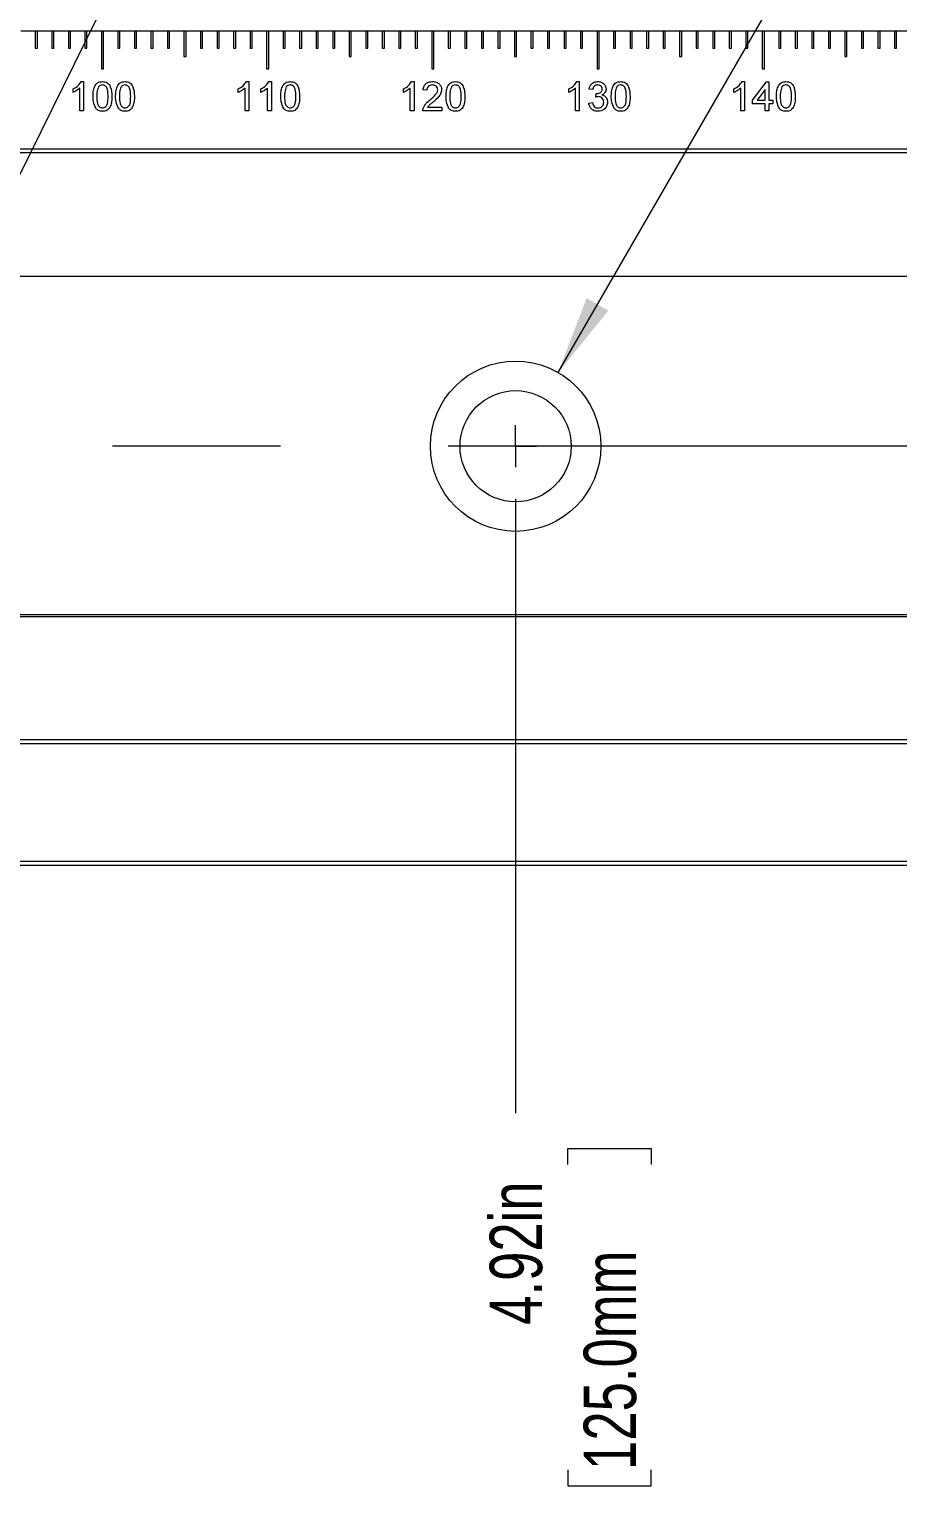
# Model space of a CAD drawing. Header units: inches. Extents: x 0.1 to 10.9, y 0 to 8.5.
# Drawn here: x 5.964 to 7.344, y 3.802 to 6.116 of the extents above; entities that cross this region are included whole.
import ezdxf

# ---------------------------------------------------------------- set-up
doc = ezdxf.new("R2010")
doc.units = ezdxf.units.IN
doc.header["$MEASUREMENT"] = 0
doc.linetypes.add('CENTERX2', pattern=[0.8, 0.5, -0.1, 0.1, -0.1])
doc.styles.add('SLDTEXTSTYLE0', font='TXT', dxfattribs={"width": 0.75})
doc.dimstyles.new('SLDDIMSTYLE2', dxfattribs={"dimtxt": 0.083333, "dimasz": 0.125, "dimexe": 0, "dimexo": 0.0625, "dimgap": 0.020833, "dimtad": 0, "dimtih": 1, "dimtoh": 1, "dimlfac": 1.5, "dimrnd": 1e-09, "dimzin": 12, "dimdsep": 46, "dimtxsty": 'SLDTEXTSTYLE0', "dimblk1": 'NONE', "dimblk2": 'NONE', "dimsah": 1, "dimcen": 0.09, "dimadec": 0, "dimazin": 3, "dimtfac": 1, "dimtofl": 0, "dimtmove": 0, "dimatfit": 3, "dimldrblk": 'NONE', "dimfxl": 1, "dimfrac": 2, "dimtolj": 1, "dimtzin": 12, "dimarcsym": 0})
doc.dimstyles.new('SLDDIMSTYLE5', dxfattribs={"dimtxt": 0.083333, "dimasz": 0.125, "dimexe": 0, "dimexo": 0.0625, "dimgap": 0.020833, "dimtad": 0, "dimtih": 1, "dimtoh": 1, "dimlfac": 1.5, "dimrnd": 1e-09, "dimzin": 12, "dimdsep": 46, "dimtxsty": 'SLDTEXTSTYLE0', "dimsah": 1, "dimcen": 0, "dimadec": 0, "dimazin": 3, "dimtfac": 1, "dimtofl": 0, "dimtmove": 0, "dimatfit": 3, "dimfxl": 1, "dimfrac": 2, "dimtolj": 1, "dimtzin": 12, "dimarcsym": 0})
doc.dimstyles.new('SLDDIMSTYLE6', dxfattribs={"dimtxt": 0.083333, "dimasz": 0.125, "dimexe": 0, "dimexo": 0.0625, "dimgap": 0.020833, "dimtad": 0, "dimtih": 1, "dimtoh": 1, "dimlfac": 1.5, "dimrnd": 1e-09, "dimzin": 12, "dimdsep": 46, "dimtxsty": 'SLDTEXTSTYLE0', "dimsah": 1, "dimcen": 0, "dimadec": 0, "dimazin": 3, "dimtfac": 1, "dimtofl": 0, "dimtmove": 0, "dimatfit": 3, "dimfxl": 1, "dimfrac": 2, "dimtolj": 1, "dimtzin": 12, "dimarcsym": 0})

# ---------------------------------------------------------------- blocks, each defined once
blk = doc.blocks.new('_D_5')
at = {"color": 7, "linetype": 'Continuous', "lineweight": 0}
for p, q in [((6.7364, 5.37), (6.7364, 4.3936)), ((6.8195, 4.3122), (6.8195, 4.3376)), ((6.8195, 4.3376), (6.9519, 4.3376)), ((6.9519, 4.3376), (6.9519, 4.3122)), ((6.8195, 3.8269), (6.8195, 3.8015)), ((6.9519, 3.8015), (6.9519, 3.8269)), ((6.8195, 3.8015), (6.9519, 3.8015))]:
    blk.add_line(p, q, dxfattribs=at)
at = {"color": 7, "linetype": 'Continuous', "lineweight": 18, "char_height": 0.08333, "attachment_point": 1, "rotation": 90, "style": 'SLDTEXTSTYLE0'}
for s, insert in [('4.92in', (6.6952, 4.0575)), ('125.0mm', (6.8445, 3.8269))]:
    blk.add_mtext(s, dxfattribs=dict(at, insert=insert))
blk = doc.blocks.new('_None')
blk = doc.blocks.new('_D_6')
at = {"color": 7, "linetype": 'Continuous', "lineweight": 0}
for p, q in [((7.7364, 5.37), (7.7364, 4.3936)), ((7.8195, 4.3122), (7.8195, 4.3376)), ((7.8195, 4.3376), (7.9519, 4.3376)), ((7.9519, 4.3376), (7.9519, 4.3122)), ((7.8195, 3.8269), (7.8195, 3.8015)), ((7.9519, 3.8015), (7.9519, 3.8269)), ((7.8195, 3.8015), (7.9519, 3.8015))]:
    blk.add_line(p, q, dxfattribs=at)
at = {"color": 7, "linetype": 'Continuous', "lineweight": 18, "char_height": 0.08333, "attachment_point": 1, "rotation": 90, "style": 'SLDTEXTSTYLE0'}
for s, insert in [('6.42in', (7.6952, 4.0575)), ('163.1mm', (7.8445, 3.8269))]:
    blk.add_mtext(s, dxfattribs=dict(at, insert=insert))
blk = doc.blocks.new('_D_7')
at = {"color": 7, "linetype": 'Continuous', "lineweight": 0}
for p, q in [((8.403, 5.37), (8.403, 4.3936)), ((8.4862, 4.3122), (8.4862, 4.3376)), ((8.4862, 4.3376), (8.6186, 4.3376)), ((8.6186, 4.3376), (8.6186, 4.3122)), ((8.4862, 3.8269), (8.4862, 3.8015)), ((8.6186, 3.8015), (8.6186, 3.8269)), ((8.4862, 3.8015), (8.6186, 3.8015))]:
    blk.add_line(p, q, dxfattribs=at)
at = {"color": 7, "linetype": 'Continuous', "lineweight": 18, "char_height": 0.08333, "attachment_point": 1, "rotation": 90, "style": 'SLDTEXTSTYLE0'}
for s, insert in [('7.42in', (8.3618, 4.0575)), ('188.5mm', (8.5111, 3.8269))]:
    blk.add_mtext(s, dxfattribs=dict(at, insert=insert))
blk = doc.blocks.new('_D_8')
at = {"color": 7, "linetype": 'Continuous', "lineweight": 0}
for p, q in [((9.0697, 5.37), (9.0697, 4.3936)), ((9.1528, 4.3122), (9.1528, 4.3376)), ((9.1528, 4.3376), (9.2852, 4.3376)), ((9.2852, 4.3376), (9.2852, 4.3122)), ((9.1528, 3.8269), (9.1528, 3.8015)), ((9.2852, 3.8015), (9.2852, 3.8269)), ((9.1528, 3.8015), (9.2852, 3.8015))]:
    blk.add_line(p, q, dxfattribs=at)
at = {"color": 7, "linetype": 'Continuous', "lineweight": 18, "char_height": 0.08333, "attachment_point": 1, "rotation": 90, "style": 'SLDTEXTSTYLE0'}
for s, insert in [('8.42in', (9.0285, 4.0575)), ('213.9mm', (9.1778, 3.8269))]:
    blk.add_mtext(s, dxfattribs=dict(at, insert=insert))
blk = doc.blocks.new('_D_9')
at = {"color": 7, "linetype": 'Continuous', "lineweight": 0}
for p, q in [((9.7364, 4.7873), (9.7364, 5.37)), ((9.6053, 4.5905), (9.7364, 4.7873)), ((9.6053, 4.5905), (9.6053, 4.3936)), ((9.6884, 4.3122), (9.6884, 4.3376)), ((9.6884, 4.3376), (9.8208, 4.3376)), ((9.8208, 4.3376), (9.8208, 4.3122)), ((9.6884, 3.8269), (9.6884, 3.8015)), ((9.8208, 3.8015), (9.8208, 3.8269)), ((9.6884, 3.8015), (9.8208, 3.8015))]:
    blk.add_line(p, q, dxfattribs=at)
at = {"color": 7, "linetype": 'Continuous', "lineweight": 18, "char_height": 0.08333, "attachment_point": 1, "rotation": 90, "style": 'SLDTEXTSTYLE0'}
for s, insert in [('9.42in', (9.5641, 4.0575)), ('239.3mm', (9.7134, 3.8269))]:
    blk.add_mtext(s, dxfattribs=dict(at, insert=insert))
blk = doc.blocks.new('_D_10')
at = {"color": 7, "linetype": 'Continuous', "lineweight": 0}
for p, q in [((10.0174, 4.7373), (10.0174, 4.3936)), ((10.1005, 4.3122), (10.1005, 4.3376)), ((10.1005, 4.3376), (10.2329, 4.3376)), ((10.2329, 4.3376), (10.2329, 4.3122)), ((10.1005, 3.8269), (10.1005, 3.8015)), ((10.2329, 3.8015), (10.2329, 3.8269)), ((10.1005, 3.8015), (10.2329, 3.8015))]:
    blk.add_line(p, q, dxfattribs=at)
at = {"color": 7, "linetype": 'Continuous', "lineweight": 18, "char_height": 0.08333, "attachment_point": 1, "rotation": 90, "style": 'SLDTEXTSTYLE0'}
for s, insert in [('9.84in', (9.9762, 4.0575)), ('250.0mm', (10.1255, 3.8269))]:
    blk.add_mtext(s, dxfattribs=dict(at, insert=insert))
blk = doc.blocks.new('_D_13')
at = {"color": 7, "linetype": 'Continuous', "lineweight": 0}
for p, q in [((6.804, 5.5705), (7.7734, 7.2496)), ((7.7734, 7.2496), (7.9234, 7.2496))]:
    blk.add_line(p, q, dxfattribs=at)
at = {"color": 7, "linetype": 'Continuous', "lineweight": 18}
blk.add_solid([(6.804, 5.5705), (6.8838, 5.6688), (6.8492, 5.6888)], dxfattribs=at)
at = {"color": 7, "linetype": 'Continuous', "lineweight": 18, "char_height": 0.083333, "attachment_point": 1, "style": 'SLDTEXTSTYLE0'}
for s, insert in [('COUNTERBORE FOR USE WITH', (7.9547, 7.2908)), ('#1/4in [M6] CAP SCREW (NOT INCLUDED)', (7.9547, 7.1584))]:
    blk.add_mtext(s, dxfattribs=dict(at, insert=insert))
blk = doc.blocks.new('_D_14')
at = {"color": 7, "linetype": 'Continuous', "lineweight": 0}
for p, q in [((5.7754, 5.5326), (6.8764, 7.7691)), ((6.8764, 7.7691), (7.0264, 7.7691))]:
    blk.add_line(p, q, dxfattribs=at)
at = {"color": 7, "linetype": 'Continuous', "lineweight": 18}
blk.add_solid([(5.7754, 5.5326), (5.8485, 5.6359), (5.8126, 5.6536)], dxfattribs=at)
at = {"color": 7, "linetype": 'Continuous', "lineweight": 18, "attachment_point": 1, "style": 'SLDTEXTSTYLE0'}
for s, insert, char_height in [('COUNTERBORED SLOT FOR USE WITH #1/4in [M6]', (7.0576, 7.8103), 0.083333), ('CAP SCREW AND WASHER (NOT INCLUDED)', (7.0576, 7.6779), 0.083333), ('4 PLACES', (7.0576, 7.5455), 0.08333)]:
    blk.add_mtext(s, dxfattribs=dict(at, insert=insert, char_height=char_height))
blk = doc.blocks.new('SW_CENTERMARKSYMBOL_4')
at = {"color": 0, "linetype": 'Continuous', "lineweight": 18}
for q in [(0, 0.0333), (-0.0333, 0), (0, -0.0333), (0.0333, 0)]:
    blk.add_line((0, 0), q, dxfattribs=at)

msp = doc.modelspace()

# ---------------------------------------------------------------- linework, layer by layer
at = {"color": 7, "linetype": 'Continuous', "lineweight": 18}
for p, q in [((5.9734, 6.1127), (5.9505, 6.1127)), ((5.9734, 6.1127), (5.9734, 6.086)), ((5.9767, 6.1127), (5.9734, 6.1127)), ((5.9767, 6.086), (5.9767, 6.1127)), ((5.9996, 6.1127), (5.9767, 6.1127)), ((5.9996, 6.1127), (5.9996, 6.086)), ((6.0029, 6.1127), (5.9996, 6.1127)), ((6.0029, 6.086), (6.0029, 6.1127)), ((6.0259, 6.1127), (6.0029, 6.1127)), ((6.0259, 6.1127), (6.0259, 6.086)), ((6.0292, 6.1127), (6.0259, 6.1127)), ((6.0292, 6.086), (6.0292, 6.1127)), ((6.0521, 6.1127), (6.0292, 6.1127)), ((6.0521, 6.1127), (6.0521, 6.086)), ((6.0554, 6.1127), (6.0521, 6.1127)), ((6.0554, 6.086), (6.0554, 6.1127)), ((6.0784, 6.1127), (6.0554, 6.1127)), ((6.0784, 6.1127), (6.0784, 6.0527)), ((6.0817, 6.1127), (6.0784, 6.1127)), ((6.0817, 6.0527), (6.0817, 6.1127)), ((6.1046, 6.1127), (6.0817, 6.1127)), ((6.1046, 6.1127), (6.1046, 6.086)), ((6.1079, 6.1127), (6.1046, 6.1127)), ((6.1079, 6.086), (6.1079, 6.1127)), ((6.1309, 6.1127), (6.1079, 6.1127)), ((6.1309, 6.1127), (6.1309, 6.086)), ((6.1342, 6.1127), (6.1309, 6.1127)), ((6.1342, 6.086), (6.1342, 6.1127)), ((6.1571, 6.1127), (6.1342, 6.1127)), ((6.1571, 6.1127), (6.1571, 6.086)), ((6.1604, 6.1127), (6.1571, 6.1127)), ((6.1604, 6.086), (6.1604, 6.1127)), ((6.1833, 6.1127), (6.1604, 6.1127)), ((6.1833, 6.1127), (6.1833, 6.086)), ((6.1867, 6.1127), (6.1833, 6.1127)), ((6.1867, 6.086), (6.1867, 6.1127)), ((6.2096, 6.1127), (6.1867, 6.1127)), ((6.2096, 6.1127), (6.2096, 6.0727)), ((6.2129, 6.1127), (6.2096, 6.1127)), ((6.2129, 6.0727), (6.2129, 6.1127)), ((6.2358, 6.1127), (6.2129, 6.1127)), ((6.2358, 6.1127), (6.2358, 6.086)), ((6.2392, 6.1127), (6.2358, 6.1127)), ((6.2392, 6.086), (6.2392, 6.1127)), ((6.2621, 6.1127), (6.2392, 6.1127)), ((6.2621, 6.1127), (6.2621, 6.086)), ((6.2654, 6.1127), (6.2621, 6.1127)), ((6.2654, 6.086), (6.2654, 6.1127)), ((6.2883, 6.1127), (6.2654, 6.1127)), ((6.2883, 6.1127), (6.2883, 6.086)), ((6.2917, 6.1127), (6.2883, 6.1127)), ((6.2917, 6.086), (6.2917, 6.1127)), ((6.3146, 6.1127), (6.2917, 6.1127)), ((6.3146, 6.1127), (6.3146, 6.086)), ((6.3179, 6.1127), (6.3146, 6.1127)), ((6.3179, 6.086), (6.3179, 6.1127)), ((6.3408, 6.1127), (6.3179, 6.1127)), ((6.3408, 6.1127), (6.3408, 6.0527)), ((6.3442, 6.1127), (6.3408, 6.1127)), ((6.3442, 6.0527), (6.3442, 6.1127)), ((6.3671, 6.1127), (6.3442, 6.1127)), ((6.3671, 6.1127), (6.3671, 6.086)), ((6.3704, 6.1127), (6.3671, 6.1127)), ((6.3704, 6.086), (6.3704, 6.1127)), ((6.3933, 6.1127), (6.3704, 6.1127)), ((6.3933, 6.1127), (6.3933, 6.086)), ((6.3967, 6.1127), (6.3933, 6.1127)), ((6.3967, 6.086), (6.3967, 6.1127)), ((6.4196, 6.1127), (6.3967, 6.1127)), ((6.4196, 6.1127), (6.4196, 6.086)), ((6.4229, 6.1127), (6.4196, 6.1127)), ((6.4229, 6.086), (6.4229, 6.1127)), ((6.4458, 6.1127), (6.4229, 6.1127)), ((6.4458, 6.1127), (6.4458, 6.086)), ((6.4491, 6.1127), (6.4458, 6.1127)), ((6.4491, 6.086), (6.4491, 6.1127)), ((6.4721, 6.1127), (6.4491, 6.1127)), ((6.4721, 6.1127), (6.4721, 6.0727)), ((6.4754, 6.1127), (6.4721, 6.1127)), ((6.4754, 6.0727), (6.4754, 6.1127)), ((6.4983, 6.1127), (6.4754, 6.1127)), ((6.4983, 6.1127), (6.4983, 6.086)), ((6.5016, 6.1127), (6.4983, 6.1127)), ((6.5016, 6.086), (6.5016, 6.1127)), ((6.5246, 6.1127), (6.5016, 6.1127)), ((6.5246, 6.1127), (6.5246, 6.086)), ((6.5279, 6.1127), (6.5246, 6.1127)), ((6.5279, 6.086), (6.5279, 6.1127)), ((6.5508, 6.1127), (6.5279, 6.1127)), ((6.5508, 6.1127), (6.5508, 6.086)), ((6.5541, 6.1127), (6.5508, 6.1127)), ((6.5541, 6.086), (6.5541, 6.1127)), ((6.577, 6.1127), (6.5541, 6.1127)), ((6.577, 6.1127), (6.577, 6.086)), ((6.5804, 6.1127), (6.577, 6.1127)), ((6.5804, 6.086), (6.5804, 6.1127)), ((6.6033, 6.1127), (6.5804, 6.1127)), ((6.6033, 6.1127), (6.6033, 6.0527)), ((6.6066, 6.1127), (6.6033, 6.1127)), ((6.6066, 6.0527), (6.6066, 6.1127)), ((6.6295, 6.1127), (6.6066, 6.1127)), ((6.6295, 6.1127), (6.6295, 6.086)), ((6.6329, 6.1127), (6.6295, 6.1127)), ((6.6329, 6.086), (6.6329, 6.1127)), ((6.6558, 6.1127), (6.6329, 6.1127)), ((6.6558, 6.1127), (6.6558, 6.086)), ((6.6591, 6.1127), (6.6558, 6.1127)), ((6.6591, 6.086), (6.6591, 6.1127)), ((6.682, 6.1127), (6.6591, 6.1127)), ((6.682, 6.1127), (6.682, 6.086)), ((6.6854, 6.1127), (6.682, 6.1127)), ((6.6854, 6.086), (6.6854, 6.1127)), ((6.7083, 6.1127), (6.6854, 6.1127)), ((6.7083, 6.1127), (6.7083, 6.086)), ((6.7116, 6.1127), (6.7083, 6.1127)), ((6.7116, 6.086), (6.7116, 6.1127)), ((6.7345, 6.1127), (6.7116, 6.1127)), ((6.7345, 6.1127), (6.7345, 6.0727)), ((6.7379, 6.1127), (6.7345, 6.1127)), ((6.7379, 6.0727), (6.7379, 6.1127)), ((6.7608, 6.1127), (6.7379, 6.1127)), ((6.7608, 6.1127), (6.7608, 6.086)), ((6.7641, 6.1127), (6.7608, 6.1127)), ((6.7641, 6.086), (6.7641, 6.1127)), ((6.787, 6.1127), (6.7641, 6.1127)), ((6.787, 6.1127), (6.787, 6.086)), ((6.7904, 6.1127), (6.787, 6.1127)), ((6.7904, 6.086), (6.7904, 6.1127)), ((6.8133, 6.1127), (6.7904, 6.1127)), ((6.8133, 6.1127), (6.8133, 6.086)), ((6.8166, 6.1127), (6.8133, 6.1127)), ((6.8166, 6.086), (6.8166, 6.1127)), ((6.8395, 6.1127), (6.8166, 6.1127)), ((6.8395, 6.1127), (6.8395, 6.086)), ((6.8428, 6.1127), (6.8395, 6.1127)), ((6.8428, 6.086), (6.8428, 6.1127)), ((6.8658, 6.1127), (6.8428, 6.1127)), ((6.8658, 6.1127), (6.8658, 6.0527)), ((6.8691, 6.1127), (6.8658, 6.1127)), ((6.8691, 6.0527), (6.8691, 6.1127)), ((6.892, 6.1127), (6.8691, 6.1127)), ((6.892, 6.1127), (6.892, 6.086)), ((6.8953, 6.1127), (6.892, 6.1127)), ((6.8953, 6.086), (6.8953, 6.1127)), ((6.9183, 6.1127), (6.8953, 6.1127)), ((6.9183, 6.1127), (6.9183, 6.086)), ((6.9216, 6.1127), (6.9183, 6.1127)), ((6.9216, 6.086), (6.9216, 6.1127)), ((6.9445, 6.1127), (6.9216, 6.1127)), ((6.9445, 6.1127), (6.9445, 6.086)), ((6.9478, 6.1127), (6.9445, 6.1127)), ((6.9478, 6.086), (6.9478, 6.1127)), ((6.9707, 6.1127), (6.9478, 6.1127)), ((6.9707, 6.1127), (6.9707, 6.086)), ((6.9741, 6.1127), (6.9707, 6.1127)), ((6.9741, 6.086), (6.9741, 6.1127)), ((6.997, 6.1127), (6.9741, 6.1127)), ((6.997, 6.1127), (6.997, 6.0727)), ((7.0003, 6.1127), (6.997, 6.1127)), ((7.0003, 6.0727), (7.0003, 6.1127)), ((7.0232, 6.1127), (7.0003, 6.1127)), ((7.0232, 6.1127), (7.0232, 6.086)), ((7.0266, 6.1127), (7.0232, 6.1127)), ((7.0266, 6.086), (7.0266, 6.1127)), ((7.0495, 6.1127), (7.0266, 6.1127)), ((7.0495, 6.1127), (7.0495, 6.086)), ((7.0528, 6.1127), (7.0495, 6.1127)), ((7.0528, 6.086), (7.0528, 6.1127)), ((7.0757, 6.1127), (7.0528, 6.1127)), ((7.0757, 6.1127), (7.0757, 6.086)), ((7.0791, 6.1127), (7.0757, 6.1127)), ((7.0791, 6.086), (7.0791, 6.1127)), ((7.102, 6.1127), (7.0791, 6.1127)), ((7.102, 6.1127), (7.102, 6.086)), ((7.1053, 6.1127), (7.102, 6.1127)), ((7.1053, 6.086), (7.1053, 6.1127)), ((7.1282, 6.1127), (7.1053, 6.1127)), ((7.1282, 6.1127), (7.1282, 6.0527)), ((7.1316, 6.1127), (7.1282, 6.1127)), ((7.1316, 6.0527), (7.1316, 6.1127)), ((7.1545, 6.1127), (7.1316, 6.1127)), ((7.1545, 6.1127), (7.1545, 6.086)), ((7.1578, 6.1127), (7.1545, 6.1127)), ((7.1578, 6.086), (7.1578, 6.1127)), ((7.1807, 6.1127), (7.1578, 6.1127)), ((7.1807, 6.1127), (7.1807, 6.086)), ((7.1841, 6.1127), (7.1807, 6.1127)), ((7.1841, 6.086), (7.1841, 6.1127)), ((7.207, 6.1127), (7.1841, 6.1127)), ((7.207, 6.1127), (7.207, 6.086)), ((7.2103, 6.1127), (7.207, 6.1127)), ((7.2103, 6.086), (7.2103, 6.1127)), ((7.2332, 6.1127), (7.2103, 6.1127)), ((7.2332, 6.1127), (7.2332, 6.086)), ((7.2365, 6.1127), (7.2332, 6.1127)), ((7.2365, 6.086), (7.2365, 6.1127)), ((7.2595, 6.1127), (7.2365, 6.1127)), ((7.2595, 6.1127), (7.2595, 6.0727)), ((7.2628, 6.1127), (7.2595, 6.1127)), ((7.2628, 6.0727), (7.2628, 6.1127)), ((7.2857, 6.1127), (7.2628, 6.1127)), ((7.2857, 6.1127), (7.2857, 6.086)), ((7.289, 6.1127), (7.2857, 6.1127)), ((7.289, 6.086), (7.289, 6.1127)), ((7.312, 6.1127), (7.289, 6.1127)), ((7.312, 6.1127), (7.312, 6.086)), ((7.3153, 6.1127), (7.312, 6.1127)), ((7.3153, 6.086), (7.3153, 6.1127)), ((7.3382, 6.1127), (7.3153, 6.1127)), ((7.3382, 6.1127), (7.3382, 6.086)), ((7.3415, 6.1127), (7.3382, 6.1127)), ((7.3415, 6.086), (7.3415, 6.1127)), ((7.3644, 6.1127), (7.3415, 6.1127)), ((5.9734, 6.086), (5.9767, 6.086)), ((5.9996, 6.086), (6.0029, 6.086)), ((6.0259, 6.086), (6.0292, 6.086)), ((6.0521, 6.086), (6.0554, 6.086)), ((6.1046, 6.086), (6.1079, 6.086)), ((6.1309, 6.086), (6.1342, 6.086)), ((6.1571, 6.086), (6.1604, 6.086)), ((6.1833, 6.086), (6.1867, 6.086)), ((6.2096, 6.0727), (6.2129, 6.0727)), ((6.2358, 6.086), (6.2392, 6.086)), ((6.2621, 6.086), (6.2654, 6.086)), ((6.2883, 6.086), (6.2917, 6.086)), ((6.3146, 6.086), (6.3179, 6.086)), ((6.3671, 6.086), (6.3704, 6.086)), ((6.3933, 6.086), (6.3967, 6.086)), ((6.4196, 6.086), (6.4229, 6.086)), ((6.4458, 6.086), (6.4491, 6.086)), ((6.4721, 6.0727), (6.4754, 6.0727)), ((6.4983, 6.086), (6.5016, 6.086)), ((6.5246, 6.086), (6.5279, 6.086)), ((6.5508, 6.086), (6.5541, 6.086)), ((6.577, 6.086), (6.5804, 6.086)), ((6.6295, 6.086), (6.6329, 6.086)), ((6.6558, 6.086), (6.6591, 6.086)), ((6.682, 6.086), (6.6854, 6.086)), ((6.7083, 6.086), (6.7116, 6.086)), ((6.7345, 6.0727), (6.7379, 6.0727)), ((6.7608, 6.086), (6.7641, 6.086)), ((6.787, 6.086), (6.7904, 6.086)), ((6.8133, 6.086), (6.8166, 6.086)), ((6.8395, 6.086), (6.8428, 6.086)), ((6.892, 6.086), (6.8953, 6.086)), ((6.9183, 6.086), (6.9216, 6.086)), ((6.9445, 6.086), (6.9478, 6.086)), ((6.9707, 6.086), (6.9741, 6.086)), ((6.997, 6.0727), (7.0003, 6.0727)), ((7.0232, 6.086), (7.0266, 6.086)), ((7.0495, 6.086), (7.0528, 6.086)), ((7.0757, 6.086), (7.0791, 6.086)), ((7.102, 6.086), (7.1053, 6.086)), ((7.1545, 6.086), (7.1578, 6.086)), ((7.1807, 6.086), (7.1841, 6.086)), ((7.207, 6.086), (7.2103, 6.086)), ((7.2332, 6.086), (7.2365, 6.086)), ((7.2595, 6.0727), (7.2628, 6.0727)), ((7.2857, 6.086), (7.289, 6.086)), ((7.312, 6.086), (7.3153, 6.086)), ((7.3382, 6.086), (7.3415, 6.086)), ((6.0784, 6.0527), (6.0817, 6.0527)), ((6.3408, 6.0527), (6.3442, 6.0527)), ((6.6033, 6.0527), (6.6066, 6.0527)), ((6.8658, 6.0527), (6.8691, 6.0527)), ((7.1282, 6.0527), (7.1316, 6.0527)), ((6.0334, 6.0155), (6.0334, 6.021)), ((6.0441, 5.986), (6.0441, 6.0224)), ((6.0463, 6.0327), (6.0501, 6.0327)), ((6.0501, 6.0327), (6.0501, 5.986)), ((6.2958, 6.0155), (6.2958, 6.021)), ((6.3066, 5.986), (6.3066, 6.0224)), ((6.3087, 6.0327), (6.3126, 6.0327)), ((6.3126, 6.0327), (6.3126, 5.986)), ((6.3317, 6.0155), (6.3317, 6.021)), ((6.3425, 5.986), (6.3425, 6.0224)), ((6.3446, 6.0327), (6.3485, 6.0327)), ((6.3485, 6.0327), (6.3485, 5.986)), ((6.5583, 6.0155), (6.5583, 6.021)), ((6.5691, 5.986), (6.5691, 6.0224)), ((6.5712, 6.0327), (6.575, 6.0327)), ((6.575, 6.0327), (6.575, 5.986)), ((6.5954, 6.0189), (6.5894, 6.0195)), ((6.8208, 6.0155), (6.8208, 6.021)), ((6.8315, 5.986), (6.8315, 6.0224)), ((6.8337, 6.0327), (6.8375, 6.0327)), ((6.8375, 6.0327), (6.8375, 5.986)), ((6.859, 6.0201), (6.8531, 6.0207)), ((7.0832, 6.0155), (7.0832, 6.021)), ((7.094, 5.986), (7.094, 6.0224)), ((7.0961, 6.0327), (7.1, 6.0327)), ((7.1, 6.0327), (7.1, 5.986)), ((7.1125, 6.0033), (7.1347, 6.0321)), ((7.1329, 6.0202), (7.1199, 6.0033)), ((7.1329, 6.0033), (7.1329, 6.0202)), ((7.1347, 6.0321), (7.1389, 6.0321)), ((7.1389, 6.0321), (7.1389, 6.0033)), ((6.8525, 5.9986), (6.8585, 5.9992)), ((6.8638, 6.0081), (6.8644, 6.0135)), ((7.1125, 5.9974), (7.1125, 6.0033)), ((7.1329, 5.9974), (7.1125, 5.9974)), ((7.1199, 6.0033), (7.1329, 6.0033)), ((7.1329, 5.986), (7.1329, 5.9974)), ((7.1389, 6.0033), (7.1448, 6.0033)), ((7.1448, 5.9974), (7.1389, 5.9974)), ((7.1389, 5.9974), (7.1389, 5.986)), ((7.1448, 6.0033), (7.1448, 5.9974)), ((6.0501, 5.986), (6.0441, 5.986)), ((6.3126, 5.986), (6.3066, 5.986)), ((6.3485, 5.986), (6.3425, 5.986)), ((6.575, 5.986), (6.5691, 5.986)), ((6.6193, 5.986), (6.5888, 5.986)), ((6.5965, 5.992), (6.6193, 5.992)), ((6.6193, 5.992), (6.6193, 5.986)), ((6.8375, 5.986), (6.8315, 5.986)), ((7.1, 5.986), (7.094, 5.986)), ((7.1389, 5.986), (7.1329, 5.986)), ((3.462, 5.926), (10.0107, 5.926)), ((10.0174, 5.9193), (3.4554, 5.9193)), ((10.0174, 5.7229), (3.4554, 5.7229)), ((3.4554, 5.1857), (10.0174, 5.1857)), ((10.0174, 5.1824), (3.4554, 5.1824)), ((3.4554, 4.9873), (10.0174, 4.9873)), ((10.0107, 4.9807), (3.462, 4.9807)), ((3.462, 4.794), (10.0107, 4.794)), ((10.0174, 4.7873), (3.4554, 4.7873))]:
    msp.add_line(p, q, dxfattribs=at)
at = {"color": 7, "linetype": 'CENTERX2', "lineweight": 18, "ltscale": 2.666667}
msp.add_line((10.0961, 5.4533), (3.3766, 5.4533), dxfattribs=at)
at = {"color": 7, "linetype": 'Continuous', "lineweight": 18}
for radius in [0.1353, 0.0883]:
    msp.add_circle((6.7364, 5.4533), radius, dxfattribs=at)
for points, knots in [([(6.0334, 6.021), (6.0363, 6.0226), (6.0415, 6.0256), (6.0448, 6.0305), (6.0463, 6.0327)], [0, 0, 0, 0, 0.560432, 1, 1, 1, 1]), ([(6.0441, 6.0224), (6.0423, 6.0208), (6.039, 6.0181), (6.0351, 6.0163), (6.0334, 6.0155)], [0, 0, 0, 0, 0.559705, 1, 1, 1, 1]), ([(6.0651, 6.009), (6.0651, 6.0116), (6.0653, 6.0169), (6.0668, 6.0234), (6.0694, 6.0281), (6.0723, 6.0308), (6.0761, 6.0324), (6.0787, 6.0326), (6.08, 6.0327)], [0, 0, 0, 0, 0.2504899, 0.5003494, 0.6254231, 0.7502055, 0.8749804, 1, 1, 1, 1]), ([(6.0738, 6.0241), (6.0728, 6.0214), (6.071, 6.0165), (6.071, 6.0113), (6.071, 6.009)], [0, 0, 0, 0, 0.558062, 1, 1, 1, 1]), ([(6.08, 6.0273), (6.0786, 6.0271), (6.0761, 6.0267), (6.0745, 6.0249), (6.0738, 6.0241)], [0, 0, 0, 0, 0.5583399, 1, 1, 1, 1]), ([(6.08, 6.0327), (6.0813, 6.0326), (6.084, 6.0324), (6.0877, 6.0308), (6.0907, 6.0281), (6.0944, 6.021), (6.0947, 6.0143), (6.095, 6.009)], [0, 0, 0, 0, 0.125383, 0.250634, 0.375701, 0.501117, 1, 1, 1, 1]), ([(6.089, 6.009), (6.089, 6.0129), (6.0889, 6.0176), (6.087, 6.0231), (6.0852, 6.0253), (6.0828, 6.027), (6.0809, 6.0272), (6.08, 6.0273)], [0, 0, 0, 0, 0.500352, 0.625529, 0.750516, 0.875255, 1, 1, 1, 1]), ([(6.101, 6.009), (6.101, 6.0116), (6.1012, 6.0169), (6.1027, 6.0234), (6.1053, 6.0281), (6.1082, 6.0308), (6.112, 6.0324), (6.1146, 6.0326), (6.1159, 6.0327)], [0, 0, 0, 0, 0.25049, 0.500349, 0.625423, 0.750205, 0.87498, 1, 1, 1, 1]), ([(6.1096, 6.0241), (6.1087, 6.0214), (6.1069, 6.0165), (6.1069, 6.0113), (6.1069, 6.009)], [0, 0, 0, 0, 0.558062, 1, 1, 1, 1]), ([(6.1159, 6.0273), (6.1145, 6.0271), (6.112, 6.0267), (6.1104, 6.0249), (6.1096, 6.0241)], [0, 0, 0, 0, 0.55834, 1, 1, 1, 1]), ([(6.1159, 6.0327), (6.1172, 6.0326), (6.1199, 6.0324), (6.1236, 6.0308), (6.1266, 6.0281), (6.1303, 6.021), (6.1306, 6.0143), (6.1309, 6.009)], [0, 0, 0, 0, 0.1253833, 0.2506337, 0.3757012, 0.5011173, 1, 1, 1, 1]), ([(6.1249, 6.009), (6.1249, 6.0129), (6.1248, 6.0176), (6.1229, 6.0231), (6.1211, 6.0253), (6.1187, 6.027), (6.1168, 6.0272), (6.1159, 6.0273)], [0, 0, 0, 0, 0.5003519, 0.6255292, 0.7505162, 0.8752553, 1, 1, 1, 1]), ([(6.2958, 6.021), (6.2987, 6.0226), (6.3039, 6.0256), (6.3073, 6.0305), (6.3087, 6.0327)], [0, 0, 0, 0, 0.560432, 1, 1, 1, 1]), ([(6.3066, 6.0224), (6.3047, 6.0208), (6.3014, 6.0181), (6.2975, 6.0163), (6.2958, 6.0155)], [0, 0, 0, 0, 0.559705, 1, 1, 1, 1]), ([(6.3317, 6.021), (6.3346, 6.0226), (6.3398, 6.0256), (6.3432, 6.0305), (6.3446, 6.0327)], [0, 0, 0, 0, 0.560432, 1, 1, 1, 1]), ([(6.3425, 6.0224), (6.3406, 6.0208), (6.3373, 6.0181), (6.3334, 6.0163), (6.3317, 6.0155)], [0, 0, 0, 0, 0.559705, 1, 1, 1, 1]), ([(6.3634, 6.009), (6.3635, 6.0116), (6.3636, 6.0169), (6.3652, 6.0234), (6.3678, 6.0281), (6.3707, 6.0308), (6.3744, 6.0324), (6.3771, 6.0326), (6.3784, 6.0327)], [0, 0, 0, 0, 0.25049, 0.500349, 0.625423, 0.750205, 0.87498, 1, 1, 1, 1]), ([(6.3721, 6.0241), (6.3711, 6.0214), (6.3694, 6.0165), (6.3694, 6.0113), (6.3694, 6.009)], [0, 0, 0, 0, 0.558062, 1, 1, 1, 1]), ([(6.3783, 6.0273), (6.3769, 6.0271), (6.3745, 6.0267), (6.3728, 6.0249), (6.3721, 6.0241)], [0, 0, 0, 0, 0.5583399, 1, 1, 1, 1]), ([(6.3874, 6.009), (6.3873, 6.0129), (6.3873, 6.0176), (6.3854, 6.0231), (6.3836, 6.0253), (6.3812, 6.027), (6.3793, 6.0272), (6.3783, 6.0273)], [0, 0, 0, 0, 0.5003519, 0.6255292, 0.7505162, 0.8752553, 1, 1, 1, 1]), ([(6.3784, 6.0327), (6.3797, 6.0326), (6.3824, 6.0324), (6.3861, 6.0308), (6.389, 6.0281), (6.3927, 6.021), (6.3931, 6.0143), (6.3933, 6.009)], [0, 0, 0, 0, 0.1253833, 0.2506337, 0.3757012, 0.5011173, 1, 1, 1, 1]), ([(6.5583, 6.021), (6.5612, 6.0226), (6.5664, 6.0256), (6.5697, 6.0305), (6.5712, 6.0327)], [0, 0, 0, 0, 0.560432, 1, 1, 1, 1]), ([(6.5691, 6.0224), (6.5672, 6.0208), (6.5639, 6.0181), (6.56, 6.0163), (6.5583, 6.0155)], [0, 0, 0, 0, 0.559705, 1, 1, 1, 1]), ([(6.5894, 6.0195), (6.5897, 6.0216), (6.5904, 6.0257), (6.5944, 6.0303), (6.5995, 6.0324), (6.6027, 6.0326), (6.6044, 6.0327)], [0, 0, 0, 0, 0.2802565, 0.5588664, 0.7791167, 1, 1, 1, 1]), ([(6.6042, 6.0273), (6.6029, 6.0272), (6.6004, 6.027), (6.5973, 6.0249), (6.5956, 6.0219), (6.5955, 6.0199), (6.5954, 6.0189)], [0, 0, 0, 0, 0.280431, 0.55946, 0.779357, 1, 1, 1, 1]), ([(6.6002, 6.0034), (6.6032, 6.006), (6.6073, 6.0096), (6.6119, 6.0151), (6.6125, 6.0182), (6.6127, 6.0197)], [0, 0, 0, 0, 0.561302, 0.781371, 1, 1, 1, 1]), ([(6.6127, 6.0197), (6.6126, 6.0209), (6.6123, 6.0233), (6.6098, 6.0258), (6.607, 6.0271), (6.6052, 6.0272), (6.6042, 6.0273)], [0, 0, 0, 0, 0.279069, 0.55859, 0.779053, 1, 1, 1, 1]), ([(6.6044, 6.0327), (6.6064, 6.0325), (6.6105, 6.0322), (6.6153, 6.029), (6.6183, 6.0246), (6.6186, 6.0214), (6.6187, 6.0198)], [0, 0, 0, 0, 0.280492, 0.559664, 0.779767, 1, 1, 1, 1]), ([(6.6187, 6.0198), (6.6184, 6.0176), (6.6178, 6.0131), (6.6127, 6.0066), (6.6084, 6.0029), (6.6058, 6.0006)], [0, 0, 0, 0, 0.2787557, 0.5588313, 1, 1, 1, 1]), ([(6.6259, 6.009), (6.626, 6.0116), (6.6261, 6.0169), (6.6276, 6.0234), (6.6303, 6.0281), (6.6332, 6.0308), (6.6369, 6.0324), (6.6395, 6.0326), (6.6409, 6.0327)], [0, 0, 0, 0, 0.25049, 0.500349, 0.625423, 0.750205, 0.87498, 1, 1, 1, 1]), ([(6.6346, 6.0241), (6.6336, 6.0214), (6.6319, 6.0165), (6.6319, 6.0113), (6.6319, 6.009)], [0, 0, 0, 0, 0.558062, 1, 1, 1, 1]), ([(6.6408, 6.0273), (6.6394, 6.0271), (6.6369, 6.0267), (6.6353, 6.0249), (6.6346, 6.0241)], [0, 0, 0, 0, 0.55834, 1, 1, 1, 1]), ([(6.6498, 6.009), (6.6498, 6.0129), (6.6497, 6.0176), (6.6479, 6.0231), (6.6461, 6.0253), (6.6437, 6.027), (6.6417, 6.0272), (6.6408, 6.0273)], [0, 0, 0, 0, 0.500352, 0.625529, 0.750516, 0.875255, 1, 1, 1, 1]), ([(6.6409, 6.0327), (6.6422, 6.0326), (6.6448, 6.0324), (6.6485, 6.0308), (6.6515, 6.0281), (6.6552, 6.021), (6.6555, 6.0143), (6.6558, 6.009)], [0, 0, 0, 0, 0.125383, 0.250634, 0.375701, 0.501117, 1, 1, 1, 1]), ([(6.8208, 6.021), (6.8237, 6.0226), (6.8289, 6.0256), (6.8322, 6.0305), (6.8337, 6.0327)], [0, 0, 0, 0, 0.560432, 1, 1, 1, 1]), ([(6.8315, 6.0224), (6.8297, 6.0208), (6.8264, 6.0181), (6.8225, 6.0163), (6.8208, 6.0155)], [0, 0, 0, 0, 0.559705, 1, 1, 1, 1]), ([(6.8531, 6.0207), (6.8535, 6.0225), (6.8544, 6.0261), (6.858, 6.0302), (6.8623, 6.0324), (6.8652, 6.0326), (6.8667, 6.0327)], [0, 0, 0, 0, 0.2802532, 0.5595228, 0.7795924, 1, 1, 1, 1]), ([(6.8669, 6.0273), (6.8658, 6.0272), (6.8636, 6.027), (6.861, 6.0251), (6.8596, 6.0226), (6.8592, 6.0209), (6.859, 6.0201)], [0, 0, 0, 0, 0.2800014, 0.5591308, 0.7793201, 1, 1, 1, 1]), ([(6.8653, 6.0135), (6.8664, 6.0136), (6.8688, 6.0138), (6.8718, 6.0153), (6.8738, 6.0178), (6.8739, 6.0197), (6.874, 6.0206)], [0, 0, 0, 0, 0.2806461, 0.56098, 0.7800433, 1, 1, 1, 1]), ([(6.8667, 6.0327), (6.8686, 6.0325), (6.8723, 6.0321), (6.8768, 6.0292), (6.8795, 6.0252), (6.8798, 6.0223), (6.88, 6.0208)], [0, 0, 0, 0, 0.28023, 0.559908, 0.780015, 1, 1, 1, 1]), ([(6.874, 6.0206), (6.8739, 6.0216), (6.8737, 6.0237), (6.8717, 6.0259), (6.8693, 6.0271), (6.8677, 6.0272), (6.8669, 6.0273)], [0, 0, 0, 0, 0.279505, 0.55883, 0.779231, 1, 1, 1, 1]), ([(6.88, 6.0208), (6.8799, 6.0197), (6.8797, 6.0175), (6.8776, 6.0139), (6.8751, 6.0124), (6.8736, 6.0115)], [0, 0, 0, 0, 0.280496, 0.561003, 1, 1, 1, 1]), ([(6.8884, 6.009), (6.8884, 6.0116), (6.8886, 6.0169), (6.8901, 6.0234), (6.8927, 6.0281), (6.8956, 6.0308), (6.8994, 6.0324), (6.902, 6.0326), (6.9033, 6.0327)], [0, 0, 0, 0, 0.25049, 0.500349, 0.625423, 0.750205, 0.87498, 1, 1, 1, 1]), ([(6.897, 6.0241), (6.8961, 6.0214), (6.8943, 6.0165), (6.8943, 6.0113), (6.8943, 6.009)], [0, 0, 0, 0, 0.5580618, 1, 1, 1, 1]), ([(6.9033, 6.0273), (6.9019, 6.0271), (6.8994, 6.0267), (6.8978, 6.0249), (6.897, 6.0241)], [0, 0, 0, 0, 0.55834, 1, 1, 1, 1]), ([(6.9033, 6.0327), (6.9046, 6.0326), (6.9073, 6.0324), (6.911, 6.0308), (6.914, 6.0281), (6.9177, 6.021), (6.918, 6.0143), (6.9183, 6.009)], [0, 0, 0, 0, 0.125383, 0.250634, 0.375701, 0.501117, 1, 1, 1, 1]), ([(6.9123, 6.009), (6.9123, 6.0129), (6.9122, 6.0176), (6.9103, 6.0231), (6.9085, 6.0253), (6.9061, 6.027), (6.9042, 6.0272), (6.9033, 6.0273)], [0, 0, 0, 0, 0.500352, 0.625529, 0.750516, 0.875255, 1, 1, 1, 1]), ([(7.0832, 6.021), (7.0861, 6.0226), (7.0913, 6.0256), (7.0947, 6.0305), (7.0961, 6.0327)], [0, 0, 0, 0, 0.560432, 1, 1, 1, 1]), ([(7.094, 6.0224), (7.0921, 6.0208), (7.0888, 6.0181), (7.0849, 6.0163), (7.0832, 6.0155)], [0, 0, 0, 0, 0.559705, 1, 1, 1, 1]), ([(7.1508, 6.009), (7.1509, 6.0116), (7.151, 6.0169), (7.1526, 6.0234), (7.1552, 6.0281), (7.1581, 6.0308), (7.1618, 6.0324), (7.1645, 6.0326), (7.1658, 6.0327)], [0, 0, 0, 0, 0.25049, 0.500349, 0.625423, 0.750205, 0.87498, 1, 1, 1, 1]), ([(7.1595, 6.0241), (7.1585, 6.0214), (7.1568, 6.0165), (7.1568, 6.0113), (7.1568, 6.009)], [0, 0, 0, 0, 0.558062, 1, 1, 1, 1]), ([(7.1657, 6.0273), (7.1643, 6.0271), (7.1619, 6.0267), (7.1602, 6.0249), (7.1595, 6.0241)], [0, 0, 0, 0, 0.55834, 1, 1, 1, 1]), ([(7.1748, 6.009), (7.1747, 6.0129), (7.1747, 6.0176), (7.1728, 6.0231), (7.171, 6.0253), (7.1686, 6.027), (7.1667, 6.0272), (7.1657, 6.0273)], [0, 0, 0, 0, 0.500352, 0.625529, 0.750516, 0.875255, 1, 1, 1, 1]), ([(7.1658, 6.0327), (7.1671, 6.0326), (7.1698, 6.0324), (7.1735, 6.0308), (7.1764, 6.0281), (7.1801, 6.021), (7.1805, 6.0143), (7.1807, 6.009)], [0, 0, 0, 0, 0.125383, 0.250634, 0.375701, 0.501117, 1, 1, 1, 1]), ([(6.0696, 5.9899), (6.068, 5.9933), (6.0652, 5.9994), (6.0651, 6.0061), (6.0651, 6.009)], [0, 0, 0, 0, 0.557973, 1, 1, 1, 1]), ([(6.071, 6.009), (6.0711, 6.0052), (6.0712, 6.0005), (6.073, 5.995), (6.0748, 5.9928), (6.0772, 5.9911), (6.0791, 5.9909), (6.08, 5.9908)], [0, 0, 0, 0, 0.500363, 0.625568, 0.750538, 0.875304, 1, 1, 1, 1]), ([(6.095, 6.009), (6.0949, 6.0064), (6.0948, 6.0011), (6.0933, 5.9946), (6.0906, 5.99), (6.0877, 5.9872), (6.084, 5.9856), (6.0813, 5.9855), (6.08, 5.9854)], [0, 0, 0, 0, 0.250473, 0.500354, 0.625397, 0.750179, 0.874971, 1, 1, 1, 1]), ([(6.08, 5.9908), (6.081, 5.9909), (6.0829, 5.9911), (6.0853, 5.9928), (6.0871, 5.995), (6.0889, 6.0005), (6.089, 6.0052), (6.089, 6.009)], [0, 0, 0, 0, 0.124658, 0.249391, 0.374377, 0.49959, 1, 1, 1, 1]), ([(6.1055, 5.9899), (6.1039, 5.9933), (6.1011, 5.9994), (6.101, 6.0061), (6.101, 6.009)], [0, 0, 0, 0, 0.557973, 1, 1, 1, 1]), ([(6.1069, 6.009), (6.107, 6.0052), (6.1071, 6.0005), (6.1089, 5.995), (6.1107, 5.9928), (6.1131, 5.9911), (6.115, 5.9909), (6.1159, 5.9908)], [0, 0, 0, 0, 0.500363, 0.625568, 0.750538, 0.875304, 1, 1, 1, 1]), ([(6.1309, 6.009), (6.1308, 6.0064), (6.1307, 6.0011), (6.1291, 5.9946), (6.1265, 5.99), (6.1236, 5.9872), (6.1199, 5.9856), (6.1172, 5.9855), (6.1159, 5.9854)], [0, 0, 0, 0, 0.250473, 0.500354, 0.625397, 0.750179, 0.874971, 1, 1, 1, 1]), ([(6.1159, 5.9908), (6.1169, 5.9909), (6.1188, 5.9911), (6.1212, 5.9928), (6.123, 5.995), (6.1248, 6.0005), (6.1248, 6.0052), (6.1249, 6.009)], [0, 0, 0, 0, 0.124658, 0.249391, 0.374377, 0.49959, 1, 1, 1, 1]), ([(6.368, 5.9899), (6.3664, 5.9933), (6.3635, 5.9994), (6.3635, 6.0061), (6.3634, 6.009)], [0, 0, 0, 0, 0.557973, 1, 1, 1, 1]), ([(6.3694, 6.009), (6.3695, 6.0052), (6.3695, 6.0005), (6.3713, 5.995), (6.3732, 5.9928), (6.3755, 5.9911), (6.3774, 5.9909), (6.3784, 5.9908)], [0, 0, 0, 0, 0.5003629, 0.6255677, 0.7505383, 0.8753036, 1, 1, 1, 1]), ([(6.3933, 6.009), (6.3933, 6.0064), (6.3931, 6.0011), (6.3916, 5.9946), (6.389, 5.99), (6.3861, 5.9872), (6.3823, 5.9856), (6.3797, 5.9855), (6.3784, 5.9854)], [0, 0, 0, 0, 0.250473, 0.500354, 0.625397, 0.750179, 0.874971, 1, 1, 1, 1]), ([(6.3784, 5.9908), (6.3793, 5.9909), (6.3812, 5.9911), (6.3836, 5.9928), (6.3854, 5.995), (6.3873, 6.0005), (6.3873, 6.0052), (6.3874, 6.009)], [0, 0, 0, 0, 0.124658, 0.249391, 0.374377, 0.49959, 1, 1, 1, 1]), ([(6.5894, 5.9901), (6.5909, 5.993), (6.5936, 5.9982), (6.5982, 6.0019), (6.6002, 6.0034)], [0, 0, 0, 0, 0.558368, 1, 1, 1, 1]), ([(6.6058, 6.0006), (6.6047, 5.9997), (6.6028, 5.9982), (6.6003, 5.9961), (6.5982, 5.9942), (6.5971, 5.9927), (6.5965, 5.992)], [0, 0, 0, 0, 0.3400428, 0.5600643, 0.7800668, 1, 1, 1, 1]), ([(6.6304, 5.9899), (6.6288, 5.9933), (6.626, 5.9994), (6.6259, 6.0061), (6.6259, 6.009)], [0, 0, 0, 0, 0.557973, 1, 1, 1, 1]), ([(6.6319, 6.009), (6.6319, 6.0052), (6.632, 6.0005), (6.6338, 5.995), (6.6356, 5.9928), (6.638, 5.9911), (6.6399, 5.9909), (6.6409, 5.9908)], [0, 0, 0, 0, 0.500363, 0.625568, 0.750538, 0.875304, 1, 1, 1, 1]), ([(6.6558, 6.009), (6.6557, 6.0064), (6.6556, 6.0011), (6.6541, 5.9946), (6.6515, 5.99), (6.6485, 5.9872), (6.6448, 5.9856), (6.6422, 5.9855), (6.6409, 5.9854)], [0, 0, 0, 0, 0.250473, 0.500354, 0.625397, 0.750179, 0.874971, 1, 1, 1, 1]), ([(6.6409, 5.9908), (6.6418, 5.9909), (6.6437, 5.9911), (6.6461, 5.9928), (6.6479, 5.995), (6.6497, 6.0005), (6.6498, 6.0052), (6.6498, 6.009)], [0, 0, 0, 0, 0.124658, 0.249391, 0.374377, 0.49959, 1, 1, 1, 1]), ([(6.867, 5.9854), (6.865, 5.9856), (6.8609, 5.9859), (6.8562, 5.9894), (6.8533, 5.9938), (6.8527, 5.997), (6.8525, 5.9986)], [0, 0, 0, 0, 0.279897, 0.559233, 0.779456, 1, 1, 1, 1]), ([(6.8585, 5.9992), (6.8588, 5.9979), (6.8594, 5.9955), (6.8613, 5.9925), (6.8643, 5.991), (6.8662, 5.9908), (6.8672, 5.9908)], [0, 0, 0, 0, 0.280865, 0.560038, 0.779614, 1, 1, 1, 1]), ([(6.8676, 6.0088), (6.8669, 6.0087), (6.8656, 6.0086), (6.8643, 6.0083), (6.8638, 6.0081)], [0, 0, 0, 0, 0.559772, 1, 1, 1, 1]), ([(6.8644, 6.0135), (6.8646, 6.0135), (6.8648, 6.0135), (6.8651, 6.0135), (6.8653, 6.0135)], [0, 0, 0, 0, 0.560003, 1, 1, 1, 1]), ([(6.8824, 6), (6.8821, 5.9978), (6.8816, 5.9934), (6.8773, 5.9885), (6.8722, 5.9858), (6.8687, 5.9855), (6.867, 5.9854)], [0, 0, 0, 0, 0.279408, 0.559105, 0.779378, 1, 1, 1, 1]), ([(6.8672, 5.9908), (6.8686, 5.9909), (6.8713, 5.9912), (6.8744, 5.9937), (6.8762, 5.9968), (6.8763, 5.999), (6.8764, 6.0001)], [0, 0, 0, 0, 0.279887, 0.559066, 0.779356, 1, 1, 1, 1]), ([(6.8764, 6.0001), (6.8763, 6.0014), (6.876, 6.004), (6.8736, 6.0069), (6.8707, 6.0085), (6.8687, 6.0087), (6.8676, 6.0088)], [0, 0, 0, 0, 0.279747, 0.559171, 0.779444, 1, 1, 1, 1]), ([(6.8736, 6.0115), (6.875, 6.0111), (6.8778, 6.0102), (6.8807, 6.007), (6.8822, 6.0035), (6.8823, 6.0012), (6.8824, 6)], [0, 0, 0, 0, 0.279816, 0.559153, 0.77941, 1, 1, 1, 1]), ([(6.8929, 5.9899), (6.8913, 5.9933), (6.8885, 5.9994), (6.8884, 6.0061), (6.8884, 6.009)], [0, 0, 0, 0, 0.557973, 1, 1, 1, 1]), ([(6.8943, 6.009), (6.8944, 6.0052), (6.8945, 6.0005), (6.8963, 5.995), (6.8981, 5.9928), (6.9005, 5.9911), (6.9024, 5.9909), (6.9033, 5.9908)], [0, 0, 0, 0, 0.5003629, 0.6255677, 0.7505383, 0.8753036, 1, 1, 1, 1]), ([(6.9183, 6.009), (6.9182, 6.0064), (6.9181, 6.0011), (6.9166, 5.9946), (6.9139, 5.99), (6.911, 5.9872), (6.9073, 5.9856), (6.9046, 5.9855), (6.9033, 5.9854)], [0, 0, 0, 0, 0.2504729, 0.500354, 0.6253966, 0.7501788, 0.874971, 1, 1, 1, 1]), ([(6.9033, 5.9908), (6.9043, 5.9909), (6.9062, 5.9911), (6.9086, 5.9928), (6.9104, 5.995), (6.9122, 6.0005), (6.9122, 6.0052), (6.9123, 6.009)], [0, 0, 0, 0, 0.124658, 0.249391, 0.374377, 0.49959, 1, 1, 1, 1]), ([(7.1554, 5.9899), (7.1538, 5.9933), (7.1509, 5.9994), (7.1509, 6.0061), (7.1508, 6.009)], [0, 0, 0, 0, 0.557973, 1, 1, 1, 1]), ([(7.1568, 6.009), (7.1569, 6.0052), (7.1569, 6.0005), (7.1587, 5.995), (7.1606, 5.9928), (7.1629, 5.9911), (7.1648, 5.9909), (7.1658, 5.9908)], [0, 0, 0, 0, 0.5003629, 0.6255677, 0.7505383, 0.8753036, 1, 1, 1, 1]), ([(7.1807, 6.009), (7.1807, 6.0064), (7.1805, 6.0011), (7.179, 5.9946), (7.1764, 5.99), (7.1735, 5.9872), (7.1698, 5.9856), (7.1671, 5.9855), (7.1658, 5.9854)], [0, 0, 0, 0, 0.250473, 0.500354, 0.625397, 0.750179, 0.874971, 1, 1, 1, 1]), ([(7.1658, 5.9908), (7.1667, 5.9909), (7.1686, 5.9911), (7.171, 5.9928), (7.1728, 5.995), (7.1747, 6.0005), (7.1747, 6.0052), (7.1748, 6.009)], [0, 0, 0, 0, 0.1246576, 0.2493906, 0.3743768, 0.4995896, 1, 1, 1, 1]), ([(6.08, 5.9854), (6.0778, 5.9856), (6.0738, 5.9859), (6.0709, 5.9887), (6.0696, 5.9899)], [0, 0, 0, 0, 0.559716, 1, 1, 1, 1]), ([(6.1159, 5.9854), (6.1137, 5.9856), (6.1097, 5.9859), (6.1068, 5.9887), (6.1055, 5.9899)], [0, 0, 0, 0, 0.5597157, 1, 1, 1, 1]), ([(6.3784, 5.9854), (6.3761, 5.9856), (6.3721, 5.9859), (6.3692, 5.9887), (6.368, 5.9899)], [0, 0, 0, 0, 0.5597157, 1, 1, 1, 1]), ([(6.5888, 5.986), (6.5888, 5.9868), (6.5889, 5.9882), (6.5893, 5.9895), (6.5894, 5.9901)], [0, 0, 0, 0, 0.559966, 1, 1, 1, 1]), ([(6.6409, 5.9854), (6.6386, 5.9856), (6.6346, 5.9859), (6.6317, 5.9887), (6.6304, 5.9899)], [0, 0, 0, 0, 0.559716, 1, 1, 1, 1]), ([(6.9033, 5.9854), (6.9011, 5.9856), (6.8971, 5.9859), (6.8942, 5.9887), (6.8929, 5.9899)], [0, 0, 0, 0, 0.559716, 1, 1, 1, 1]), ([(7.1658, 5.9854), (7.1635, 5.9856), (7.1595, 5.9859), (7.1566, 5.9887), (7.1554, 5.9899)], [0, 0, 0, 0, 0.559716, 1, 1, 1, 1])]:
    msp.add_open_spline(points, degree=3, knots=knots, dxfattribs=at)

# ---------------------------------------------------------------- block references
at = {"color": 7, "linetype": 'Continuous', "lineweight": 0}
msp.add_blockref('SW_CENTERMARKSYMBOL_4', (6.7364, 5.4533), dxfattribs=at)

# ---------------------------------------------------------------- dimensions: what is measured, and where the dimension line sits
at = {"color": 7, "linetype": 'Continuous', "lineweight": 18}
dim = msp.add_radius_dim(center=(5.7364, 5.4533), mpoint=(5.7754, 5.5326), text='COUNTERBORED SLOT FOR USE WITH #1/4in [M6]\\PCAP SCREW AND WASHER (NOT INCLUDED)\\P4 PLACES', dimstyle='SLDDIMSTYLE6', override={"dimpost": '<>'}, dxfattribs=at)
dim.commit()
dim.dimension.update_dxf_attribs({"geometry": '_D_14', "text_midpoint": (8.3404, 7.7691), "dimtype": 164})
dim = msp.add_diameter_dim_2p(p1=(6.6687, 5.3361), p2=(6.804, 5.5705), text='COUNTERBORE FOR USE WITH\\P#1/4in [M6] CAP SCREW (NOT INCLUDED)', dimstyle='SLDDIMSTYLE5', override={"dimpost": '<>'}, dxfattribs=at)
dim.commit()
dim.dimension.update_dxf_attribs({"geometry": '_D_13', "text_midpoint": (9.0596, 7.2496), "dimtype": 163})
for feature_location, offset, picture, middle in [((6.7364, 5.42), (0, -1.0264), '_D_5', (6.7364, 4.0696)), ((7.7364, 5.42), (0, -1.0264), '_D_6', (7.7364, 4.0696)), ((8.403, 5.42), (0, -1.0264), '_D_7', (8.403, 4.0696)), ((9.0697, 5.42), (0, -1.0264), '_D_8', (9.0697, 4.0696)), ((9.7364, 5.42), (-0.1311, -1.0264), '_D_9', (9.6053, 4.0696)), ((10.0174, 4.7873), (0, -0.3937), '_D_10', (10.0174, 4.0696))]:
    dim = msp.add_ordinate_dim(feature_location=feature_location, offset=offset, dtype=1, origin=(3.4554, 4.7873), dimstyle='SLDDIMSTYLE2', dxfattribs=at)
    dim.commit()
    dim.dimension.update_dxf_attribs({"geometry": picture, "text_midpoint": middle})

doc.saveas('drawing.dxf')
